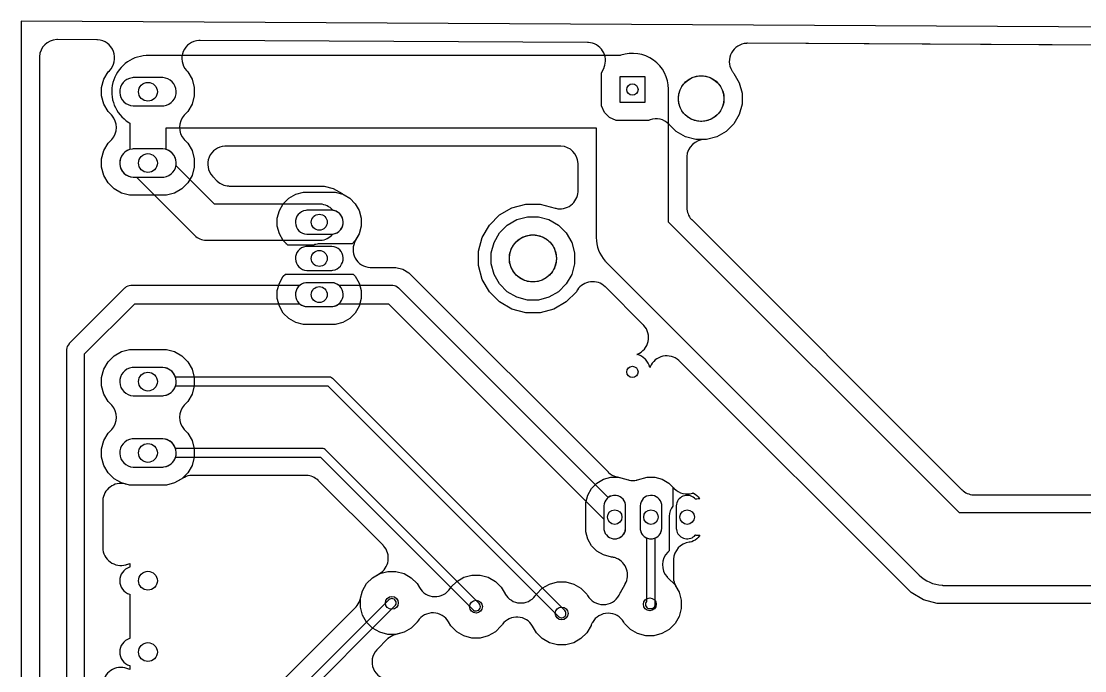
# Model space of a CAD drawing. Header units: millimetres. Extents: x 0 to 184, y -1 to 106.
# Drawn here: x 0 to 74.6, y 60.1 to 105.6 of the extents above; entities that cross this region are included whole.
import ezdxf

# ---------------------------------------------------------------- set-up
doc = ezdxf.new("R2010")
doc.units = ezdxf.units.MM

msp = doc.modelspace()

# ---------------------------------------------------------------- linework, layer by layer
at = {"layer": '16_copper'}
for points in [[(83.637, 103.896), (50.955, 104.073), (50.915, 104.072), (50.876, 104.071, 0.560258), (49.851, 102.163), (49.872, 102.13), (49.893, 102.096, 0.01926), (49.951, 102.016), (49.977, 101.986), (49.995, 101.964), (50.378, 101.3), (50.574, 100.57), (50.574, 99.814), (50.378, 99.084), (50.001, 98.43), (49.466, 97.895), (48.812, 97.518), (48.082, 97.322), (47.958, 97.322, 0.398264), (46.69, 96.122), (46.689, 96.1, 0.005348), (46.689, 96.073), (46.688, 96.052), (46.688, 92.576), (46.689, 92.558), (46.689, 92.539, 0.177209), (47.012, 91.729), (47.037, 91.703), (47.048, 91.691), (47.053, 91.685), (47.06, 91.678), (65.976, 72.762), (65.99, 72.749), (66.003, 72.736, 0.177209), (66.805, 72.392), (66.84, 72.391), (66.857, 72.39), (66.864, 72.39), (66.874, 72.39), (85.522, 72.39)], [(149.86, 71.12), (65.822, 71.12), (45.418, 91.524), (45.418, 100.827), (45.418, 100.838), (45.418, 100.848, 0.509548), (42.073, 103.236), (42.023, 103.218), (42.013, 103.215), (8.89, 103.215), (8.764, 103.211, 0.732915), (7.536, 98.525), (7.62, 98.476), (7.62, 96.621), (7.601, 96.616, 0.8391), (7.856, 94.68), (8.085, 94.68), (12.143, 90.622), (12.156, 90.609), (12.169, 90.596, 0.177209), (12.971, 90.252), (13.007, 90.251), (13.023, 90.25), (13.031, 90.25), (13.041, 90.25), (20.91, 90.25), (20.999, 90.253, 0.195357), (21.857, 90.674), (21.871, 90.691), (21.93, 90.701), (22, 90.72, 0.767327), (21.93, 92.339), (21.871, 92.35), (21.844, 92.38, 0.195357), (20.98, 92.788), (20.91, 92.79), (13.567, 92.79), (10.856, 95.5), (10.864, 95.541, 0.36397), (10.179, 96.616), (10.16, 96.621), (10.16, 98.135), (40.338, 98.135), (40.338, 90.472), (40.339, 90.44, 0.178596), (40.967, 88.798), (40.983, 88.781), (41.009, 88.752), (41.064, 88.695), (41.082, 88.676), (62.974, 66.784), (62.997, 66.762, 0.178595), (64.602, 66.046), (64.626, 66.045), (64.665, 66.042), (64.744, 66.041), (64.77, 66.04), (101.6, 66.04)], [(85.522, 64.77), (64.268, 64.77), (63.299, 65.03), (62.431, 65.531), (46.189, 81.773), (46.163, 81.797), (46.137, 81.822, 0.512438), (44.124, 81.376), (44.121, 81.368), (44.117, 81.36), (44.107, 81.333, 0.130287), (43.788, 81.901), (43.788, 81.901), (43.788, 81.901), (43.769, 81.919), (43.757, 81.931), (43.749, 81.939, 0.117961), (43.237, 82.233), (43.211, 82.241), (43.196, 82.244), (43.207, 82.249), (43.241, 82.262, 0.512438), (43.684, 84.276), (43.677, 84.283), (43.672, 84.288), (43.66, 84.3), (43.636, 84.326), (40.985, 86.977), (40.974, 86.987), (40.963, 86.998, 0.468913), (39.023, 86.773), (39.001, 86.736), (38.993, 86.723), (38.99, 86.719), (38.987, 86.714), (38.945, 86.641), (38.235, 85.931), (37.367, 85.43), (36.398, 85.17), (35.394, 85.17), (34.425, 85.43), (33.557, 85.931), (32.847, 86.641), (32.346, 87.509), (32.086, 88.478), (32.086, 89.482), (32.346, 90.451), (32.847, 91.319), (33.557, 92.029), (34.425, 92.53), (35.394, 92.79), (36.398, 92.79), (37.469, 92.503), (37.484, 92.499), (37.499, 92.495, 0.468914), (39.066, 93.66), (39.067, 93.703), (39.068, 93.719), (39.068, 93.723), (39.068, 93.73), (39.068, 95.595), (39.067, 95.622), (39.067, 95.649, 0.385926), (37.868, 96.863), (37.846, 96.863, 0.005348), (37.819, 96.864), (37.798, 96.865), (14.354, 96.865), (14.319, 96.863), (14.283, 96.863, 0.628681), (13.409, 94.747), (13.415, 94.74), (13.42, 94.734), (13.432, 94.722), (13.456, 94.697), (13.721, 94.432), (13.734, 94.419), (13.747, 94.406, 0.177209), (14.549, 94.062), (14.585, 94.061), (14.602, 94.06), (14.609, 94.06), (14.619, 94.06), (21.244, 94.06), (21.89, 93.887), (22.503, 93.533), (22.517, 93.522, 0.017541), (22.59, 93.471), (22.592, 93.469), (22.593, 93.468), (22.602, 93.463), (22.649, 93.434), (23.043, 93.207), (23.435, 92.814), (23.713, 92.334), (23.856, 91.798), (23.856, 91.242), (23.713, 90.706), (23.449, 90.25), (23.448, 90.247), (23.446, 90.244, 0.557556), (24.48, 88.347), (24.549, 88.345), (26.281, 88.345), (26.765, 88.215), (27.2, 87.964), (41.168, 73.996), (41.182, 73.983), (41.195, 73.97, 0.133401), (41.784, 73.656), (41.802, 73.652), (42.581, 73.443), (42.611, 73.437), (42.64, 73.429, 0.105623), (43.171, 73.427), (43.187, 73.431), (43.199, 73.433), (43.213, 73.437), (43.239, 73.443), (43.912, 73.624), (44.448, 73.624), (44.964, 73.486), (45.428, 73.218), (45.666, 72.979), (45.676, 72.971), (45.685, 72.961, 0.012274), (45.732, 72.918), (45.741, 72.911), (45.748, 72.905), (45.75, 72.902), (45.761, 72.89), (45.78, 72.867), (45.78, 72.867, 0.008465), (45.81, 72.836), (45.81, 72.836, 0.283643), (47.103, 72.511), (47.124, 72.518), (47.132, 72.521), (47.17, 72.505), (47.286, 72.439), (47.391, 72.357), (47.485, 72.263), (47.567, 72.158), (47.6, 72.1), (47.482, 72.1, 0.035091), (47.304, 72.088), (47.3, 72.087), (47.285, 72.104), (47.232, 72.157, 0.633243), (45.958, 71.629), (45.958, 70.031), (45.965, 69.956, 0.599377), (47.232, 69.503), (47.285, 69.556), (47.3, 69.574), (47.324, 69.57, 0.017541), (47.412, 69.562), (47.434, 69.561, 0.005348), (47.461, 69.561), (47.482, 69.56), (47.6, 69.56), (47.567, 69.502), (47.485, 69.397), (47.391, 69.303), (47.286, 69.221), (47.17, 69.155), (47.047, 69.104), (46.919, 69.069), (46.859, 69.062, 0.360829), (45.757, 67.872), (45.756, 67.859), (45.756, 67.849), (45.756, 67.833), (45.755, 67.802), (45.755, 66.604), (45.756, 66.573), (45.756, 66.543, 0.105623), (45.892, 66.03), (45.9, 66.015), (45.905, 66.005), (45.913, 65.992), (45.925, 65.969), (46.159, 65.563), (46.31, 65.001), (46.31, 64.419), (46.159, 63.857), (45.868, 63.353), (45.457, 62.942), (44.953, 62.651), (44.391, 62.5), (43.809, 62.5), (43.247, 62.651), (42.743, 62.942), (42.332, 63.353), (42.276, 63.45, 0.580777), (40.07, 63.438), (40.053, 63.407), (40.036, 63.375, 0.020632), (39.994, 63.277), (39.982, 63.244), (39.977, 63.23), (39.678, 62.713), (39.267, 62.302), (38.763, 62.011), (38.201, 61.86), (37.619, 61.86), (37.057, 62.011), (36.553, 62.302), (36.142, 62.713), (35.871, 63.182), (35.87, 63.184), (35.868, 63.187, 0.534785), (33.759, 63.314), (33.736, 63.28), (33.712, 63.246, 0.001262), (33.708, 63.241), (33.679, 63.194), (33.267, 62.782), (32.763, 62.491), (32.201, 62.34), (31.619, 62.34), (31.057, 62.491), (30.553, 62.782), (30.142, 63.193), (29.98, 63.474), (29.978, 63.476), (29.977, 63.479, 0.555871), (27.82, 63.538), (27.818, 63.536), (27.816, 63.533), (27.78, 63.474), (27.768, 63.453), (27.357, 63.042), (26.853, 62.751), (26.246, 62.588), (26.217, 62.579), (26.187, 62.571, 0.105623), (25.727, 62.307), (25.715, 62.296), (25.706, 62.288), (25.695, 62.277), (25.677, 62.259), (24.985, 61.568), (24.96, 61.542), (24.936, 61.516, 0.628681), (25.813, 59.402)], [(4.445, 53.603), (4.445, 82.287), (7.963, 85.805), (19.525, 85.805), (19.561, 85.774, 0.153915), (20.035, 85.602), (21.785, 85.602), (21.858, 85.608, 0.131652), (22.259, 85.774), (22.295, 85.805), (25.767, 85.805), (40.878, 70.694), (40.878, 70.031), (40.885, 69.956, 0.906347), (42.402, 70.031), (42.402, 71.629), (42.395, 71.704, 0.566493), (41.186, 72.205), (41.173, 72.195), (26.479, 86.889), (26.473, 86.894), (26.468, 86.9, 0.1754), (26.072, 87.074), (26.03, 87.075), (22.295, 87.075), (22.259, 87.106, 0.153915), (21.785, 87.278), (20.035, 87.278), (19.962, 87.272, 0.131652), (19.561, 87.106), (19.525, 87.075), (7.7, 87.075), (7.692, 87.075), (7.684, 87.075, 0.1754), (7.281, 86.918), (7.251, 86.889), (3.361, 82.999), (3.356, 82.993), (3.35, 82.988, 0.1754), (3.176, 82.592), (3.175, 82.55), (3.175, 53.34)], [(18.201, 59.238), (23.449, 64.487), (23.47, 64.509), (23.491, 64.531, 0.105623), (23.758, 64.989), (23.763, 65.005), (23.767, 65.016), (23.771, 65.031), (23.778, 65.056), (23.941, 65.663), (24.232, 66.167), (24.643, 66.578), (25.119, 66.853), (25.132, 66.861), (25.145, 66.869, 0.468914), (25.43, 68.8), (25.4, 68.832), (25.39, 68.843), (25.386, 68.846), (25.382, 68.851), (20.849, 73.384), (20.835, 73.397), (20.822, 73.41, 0.177209), (20.02, 73.754), (19.985, 73.755), (19.968, 73.756), (19.961, 73.756), (19.951, 73.756), (12.014, 73.756), (11.984, 73.755), (11.954, 73.755, 0.105623), (11.441, 73.619), (11.426, 73.611), (11.416, 73.606), (11.402, 73.598), (11.379, 73.586), (10.753, 73.224), (10.178, 73.07), (7.602, 73.07), (7.314, 73.147), (7.299, 73.151), (7.284, 73.155, 0.468914), (5.717, 71.99), (5.716, 71.947), (5.715, 71.932), (5.715, 71.927), (5.715, 71.921), (5.715, 68.709), (5.716, 68.691), (5.716, 68.672, 0.490488), (7.338, 67.489), (7.373, 67.5), (7.389, 67.505), (7.395, 67.507), (7.404, 67.51), (7.554, 67.562), (7.62, 67.577), (7.62, 67.315), (7.601, 67.31, 0.733231), (7.601, 65.419), (7.62, 65.414), (7.62, 62.311), (7.601, 62.306, 0.733231), (7.601, 60.415), (7.62, 60.41), (7.62, 60.148), (7.554, 60.163), (7.404, 60.215, 0.499397), (5.717, 59.086)], [(19.355, 57.734), (26.216, 64.594, 1), (25.784, 65.026), (18.834, 58.076)]]:
    msp.add_lwpolyline(points, format="xyb", dxfattribs=at)
for points in [[(21.858, 88.148, 0.91633), (21.785, 89.818), (20.035, 89.818), (19.962, 89.812, 0.91633), (20.035, 88.142), (21.785, 88.142)], [(37.933, 63.766, 0.641754), (38.126, 64.286), (21.861, 80.55), (21.852, 80.558), (21.843, 80.566, 0.144213), (21.686, 80.637), (21.676, 80.637, 0.015609), (21.657, 80.639), (21.645, 80.639), (10.824, 80.639), (10.797, 80.714, 0.291474), (9.924, 81.325), (7.856, 81.325), (7.77, 81.318, 0.916332), (7.856, 79.344), (9.924, 79.344), (10.01, 79.352, 0.289544), (10.824, 80.03), (21.519, 80.03), (37.694, 63.854), (37.727, 63.826, 0.144215), (37.889, 63.766)], [(31.933, 64.246, 0.641754), (32.126, 64.766), (21.345, 75.546), (21.336, 75.554), (21.327, 75.563, 0.144213), (21.17, 75.633), (21.159, 75.634, 0.015609), (21.14, 75.635), (21.129, 75.636), (10.824, 75.636), (10.797, 75.71, 0.291474), (9.924, 76.321), (7.856, 76.321), (7.77, 76.314, 0.916332), (7.856, 74.34), (9.924, 74.34), (10.01, 74.348, 0.289544), (10.824, 75.026), (21.003, 75.026), (31.694, 64.334), (31.727, 64.306, 0.144215), (31.889, 64.246)], [(44.181, 64.405), (44.181, 64.405, 0.374196), (44.482, 64.669), (44.485, 64.71), (44.485, 69.369), (44.506, 69.378, 0.276737), (44.942, 70.031), (44.942, 71.629), (44.935, 71.704, 0.906347), (43.418, 71.629), (43.418, 70.031), (43.425, 69.956, 0.250487), (43.854, 69.378), (43.875, 69.369), (43.875, 64.915), (43.869, 64.909, 0.547986), (44.017, 64.417), (44.059, 64.408), (44.1, 64.405), (44.18, 64.405)]]:
    msp.add_lwpolyline(points, format="xyb", close=True, dxfattribs=at)
at = {"layer": '1_copper'}
msp.add_lwpolyline([(85.15, 103.887), (50.955, 104.073), (50.915, 104.072), (50.876, 104.071, 0.560258), (49.851, 102.163), (49.872, 102.13), (49.893, 102.096, 0.01926), (49.951, 102.016), (49.977, 101.986), (49.995, 101.964), (50.378, 101.3), (50.574, 100.57), (50.574, 99.814), (50.378, 99.084), (50.001, 98.43), (49.466, 97.895), (48.812, 97.518), (48.082, 97.322), (47.326, 97.322), (46.596, 97.518), (45.942, 97.895), (45.433, 98.405), (45.432, 98.405), (45.432, 98.405, 0.288227), (44.113, 98.705), (44.049, 98.68), (44.02, 98.668), (41.736, 98.668), (41.27, 98.861), (40.912, 99.219), (40.719, 99.685), (40.719, 101.969), (40.889, 102.378), (40.891, 102.384), (40.893, 102.389, 0.512438), (39.792, 104.132), (39.722, 104.134), (12.543, 104.282), (12.504, 104.281), (12.465, 104.28, 0.628682), (11.591, 102.164), (11.595, 102.16), (11.598, 102.157), (11.608, 102.146), (11.638, 102.114), (11.69, 102.063), (11.987, 101.547), (12.141, 100.972), (12.141, 100.377), (11.987, 99.802), (11.69, 99.287), (11.474, 99.071), (11.455, 99.051), (11.436, 99.032, 0.385926), (11.426, 97.325), (11.44, 97.31, 0.005354), (11.459, 97.29), (11.474, 97.275), (11.69, 97.059), (11.987, 96.543), (12.141, 95.968), (12.141, 95.373), (11.987, 94.798), (11.69, 94.283), (11.269, 93.862), (10.753, 93.564), (10.178, 93.41), (7.602, 93.41), (7.027, 93.564), (6.511, 93.862), (6.09, 94.283), (5.793, 94.798), (5.639, 95.373), (5.639, 95.968), (5.793, 96.543), (6.09, 97.059), (6.306, 97.275), (6.325, 97.295), (6.344, 97.314, 0.385926), (6.354, 99.02), (6.34, 99.036, 0.005337), (6.321, 99.055), (6.306, 99.071), (6.09, 99.287), (5.793, 99.802), (5.639, 100.377), (5.639, 100.972), (5.793, 101.547), (6.09, 102.063), (6.181, 102.153, 0.64663), (5.359, 104.319), (5.345, 104.319), (5.335, 104.32), (5.319, 104.32), (5.29, 104.321), (2.547, 104.336), (2.516, 104.335), (2.486, 104.335, 0.385926), (1.272, 103.136), (1.271, 103.119), (1.271, 103.108), (1.271, 103.092), (1.27, 103.066), (1.27, 2.526)], format="xyb", dxfattribs=at)
for points in [[(10.01, 99.692, 0.916332), (9.924, 101.665), (7.856, 101.665), (7.77, 101.658, 0.916332), (7.856, 99.684), (9.924, 99.684)], [(10.01, 94.688, 0.916332), (9.924, 96.661), (7.856, 96.661), (7.77, 96.654, 0.916332), (7.856, 94.68), (9.924, 94.68)], [(18.693, 89.916, 0.010166), (18.655, 89.952), (18.631, 89.978), (18.62, 89.99), (18.615, 89.995), (18.608, 90.003), (18.385, 90.226), (18.107, 90.706), (17.964, 91.242), (17.964, 91.798), (18.107, 92.334), (18.385, 92.814), (18.777, 93.207), (19.258, 93.485), (19.794, 93.628), (22.026, 93.628), (22.562, 93.485), (23.043, 93.207), (23.435, 92.814), (23.713, 92.334), (23.856, 91.798), (23.856, 91.242), (23.713, 90.706), (23.435, 90.226), (23.212, 90.003), (23.206, 89.996), (20.91, 89.996), (20.83, 89.993, 0.078599), (20.522, 89.919), (20.515, 89.916)], [(21.858, 90.688, 0.91633), (21.785, 92.358), (20.035, 92.358), (19.962, 92.352, 0.91633), (20.035, 90.682), (21.785, 90.682)], [(21.858, 85.608, 0.91633), (21.785, 87.278), (20.035, 87.278), (19.962, 87.272, 0.91633), (20.035, 85.602), (21.785, 85.602)], [(7.602, 73.07), (7.027, 73.224), (6.511, 73.522), (6.09, 73.943), (5.793, 74.458), (5.639, 75.033), (5.639, 75.628), (5.793, 76.203), (6.09, 76.719), (6.306, 76.935), (6.325, 76.955), (6.344, 76.974, 0.385926), (6.354, 78.68), (6.34, 78.696, 0.005337), (6.321, 78.715), (6.306, 78.731), (6.09, 78.947), (5.793, 79.462), (5.639, 80.037), (5.639, 80.632), (5.793, 81.207), (6.09, 81.723), (6.511, 82.144), (7.027, 82.441), (7.602, 82.595), (10.178, 82.595), (10.753, 82.441), (11.269, 82.144), (11.69, 81.723), (11.987, 81.207), (12.141, 80.632), (12.141, 80.037), (11.987, 79.462), (11.69, 78.947), (11.474, 78.731), (11.455, 78.711), (11.436, 78.692, 0.385926), (11.426, 76.985), (11.44, 76.97, 0.005349), (11.459, 76.95), (11.474, 76.935), (11.69, 76.719), (11.987, 76.203), (12.141, 75.628), (12.141, 75.033), (11.987, 74.458), (11.69, 73.943), (11.269, 73.522), (10.753, 73.224), (10.178, 73.07)], [(10.01, 79.352, 0.916332), (9.924, 81.325), (7.856, 81.325), (7.77, 81.318, 0.916332), (7.856, 79.344), (9.924, 79.344)], [(10.01, 74.348, 0.916332), (9.924, 76.321), (7.856, 76.321), (7.77, 76.314, 0.916332), (7.856, 74.34), (9.924, 74.34)], [(37.619, 61.86), (37.057, 62.011), (36.553, 62.302), (36.142, 62.713), (35.871, 63.182), (35.87, 63.184), (35.868, 63.187, 0.534785), (33.759, 63.314), (33.736, 63.28), (33.712, 63.246, 0.001259), (33.708, 63.241), (33.679, 63.194), (33.267, 62.782), (32.763, 62.491), (32.201, 62.34), (31.619, 62.34), (31.057, 62.491), (30.553, 62.782), (30.142, 63.193), (29.98, 63.474), (29.978, 63.476), (29.977, 63.479, 0.555871), (27.82, 63.538), (27.818, 63.536), (27.816, 63.533), (27.78, 63.474), (27.768, 63.453), (27.357, 63.042), (26.853, 62.751), (26.291, 62.6), (25.709, 62.6), (25.147, 62.751), (24.643, 63.042), (24.232, 63.453), (23.941, 63.957), (23.79, 64.519), (23.79, 65.101), (23.941, 65.663), (24.232, 66.167), (24.643, 66.578), (25.147, 66.869), (25.709, 67.02), (26.291, 67.02), (26.853, 66.869), (27.357, 66.578), (27.768, 66.167), (27.93, 65.886), (27.932, 65.884), (27.933, 65.881, 0.555871), (30.09, 65.822), (30.092, 65.824), (30.094, 65.827), (30.13, 65.886), (30.142, 65.907), (30.553, 66.318), (31.057, 66.609), (31.619, 66.76), (32.201, 66.76), (32.763, 66.609), (33.267, 66.318), (33.678, 65.907), (33.949, 65.438), (33.95, 65.436), (33.952, 65.433, 0.534785), (36.061, 65.306), (36.084, 65.34), (36.108, 65.374, 0.001262), (36.112, 65.379), (36.141, 65.426), (36.553, 65.838), (37.057, 66.129), (37.619, 66.28), (38.201, 66.28), (38.763, 66.129), (39.267, 65.838), (39.678, 65.427), (39.734, 65.33, 0.580777), (41.94, 65.342), (41.957, 65.373), (41.974, 65.405, 0.020632), (42.016, 65.503), (42.028, 65.536), (42.033, 65.55), (42.369, 66.131), (42.37, 66.134), (42.372, 66.137, 0.44769), (41.77, 67.933), (41.732, 67.948), (41.693, 67.963, 0.053212), (41.427, 68.026), (41.4, 68.029), (40.856, 68.174), (40.392, 68.442), (40.014, 68.82), (39.746, 69.284), (39.608, 69.8), (39.608, 71.86), (39.746, 72.376), (40.014, 72.84), (40.392, 73.218), (40.856, 73.486), (41.372, 73.624), (41.908, 73.624), (42.581, 73.443), (42.611, 73.437), (42.64, 73.429, 0.105623), (43.171, 73.427), (43.187, 73.431), (43.199, 73.433), (43.213, 73.437), (43.239, 73.443), (43.912, 73.624), (44.448, 73.624), (44.964, 73.486), (45.428, 73.218), (45.666, 72.979), (45.676, 72.971), (45.685, 72.961), (45.708, 72.94), (45.72, 72.929), (45.72, 71.613), (45.716, 71.607, 0.152163), (45.452, 70.9), (45.451, 70.878, 0.005348), (45.451, 70.851), (45.45, 70.83), (45.45, 68.464), (45.358, 68.373, 0.398265), (45.311, 66.627), (45.325, 66.612, 0.005349), (45.344, 66.592), (45.358, 66.577), (45.868, 66.067), (46.159, 65.563), (46.31, 65.001), (46.31, 64.419), (46.159, 63.857), (45.868, 63.353), (45.457, 62.942), (44.953, 62.651), (44.391, 62.5), (43.809, 62.5), (43.247, 62.651), (42.743, 62.942), (42.332, 63.353), (42.276, 63.45, 0.580777), (40.07, 63.438), (40.053, 63.407), (40.036, 63.375, 0.020632), (39.994, 63.277), (39.982, 63.244), (39.977, 63.23), (39.678, 62.713), (39.267, 62.302), (38.763, 62.011), (38.201, 61.86)], [(41.752, 69.313, 0.357806), (42.402, 70.031), (42.402, 71.629), (42.395, 71.704, 0.906347), (40.878, 71.629), (40.878, 70.031), (40.885, 69.956, 0.385742), (41.677, 69.306)], [(44.292, 69.313, 0.357806), (44.942, 70.031), (44.942, 71.629), (44.935, 71.704, 0.906347), (43.418, 71.629), (43.418, 70.031), (43.425, 69.956, 0.385742), (44.217, 69.306)]]:
    msp.add_lwpolyline(points, format="xyb", close=True, dxfattribs=at)
for points in [[(43.767, 101.716), (41.989, 101.716), (41.989, 99.938), (43.767, 99.938)], [(35.511, 86.059), (34.769, 86.258), (34.102, 86.643), (33.559, 87.186), (33.174, 87.853), (32.975, 88.595), (32.975, 89.365), (33.174, 90.107), (33.559, 90.774), (34.102, 91.317), (34.769, 91.702), (35.511, 91.901), (36.281, 91.901), (37.023, 91.702), (37.69, 91.317), (38.233, 90.774), (38.618, 90.107), (38.817, 89.365), (38.817, 88.595), (38.618, 87.853), (38.233, 87.186), (37.69, 86.643), (37.023, 86.258), (36.281, 86.059)], [(19.794, 84.332), (19.258, 84.475), (18.777, 84.753), (18.385, 85.146), (18.107, 85.626), (17.964, 86.162), (17.964, 86.718), (18.107, 87.254), (18.385, 87.734), (18.534, 87.884), (23.286, 87.884), (23.435, 87.734), (23.713, 87.254), (23.856, 86.718), (23.856, 86.162), (23.713, 85.626), (23.435, 85.146), (23.043, 84.753), (22.562, 84.475), (22.026, 84.332)]]:
    msp.add_lwpolyline(points, close=True, dxfattribs=at)
at = {"layer": 'drills_NPTH'}
for centre, radius in [((47.704, 100.192), 1.6), ((35.896, 88.98), 1.651)]:
    msp.add_circle(centre, radius, dxfattribs=at)
at = {"layer": 'drills_PTH'}
for centre, radius in [((8.89, 100.675), 0.66), ((42.878, 100.827), 0.4), ((8.89, 95.671), 0.66), ((20.91, 91.52), 0.559), ((20.91, 88.98), 0.559), ((20.91, 86.44), 0.559), ((42.878, 81.015), 0.4), ((8.89, 80.335), 0.66), ((8.89, 75.331), 0.66), ((41.64, 70.83), 0.508), ((44.18, 70.83), 0.508), ((46.72, 70.83), 0.508), ((8.89, 66.365), 0.66), ((26, 64.81), 0.45), ((31.91, 64.55), 0.45), ((44.1, 64.71), 0.45), ((37.91, 64.07), 0.45), ((8.89, 61.361), 0.66)]:
    msp.add_circle(centre, radius, dxfattribs=at)
at = {"layer": 'holes'}
for points in [[(49.304, 100.14), (49.297, 100.035), (49.283, 99.931), (49.263, 99.828), (49.236, 99.727), (49.202, 99.628), (49.162, 99.531), (49.116, 99.437), (49.063, 99.347), (49.005, 99.26), (48.941, 99.176), (48.872, 99.098), (48.798, 99.024), (48.72, 98.955), (48.636, 98.891), (48.549, 98.833), (48.459, 98.78), (48.365, 98.734), (48.268, 98.694), (48.169, 98.66), (48.068, 98.633), (47.965, 98.613), (47.861, 98.599), (47.756, 98.592), (47.652, 98.592), (47.547, 98.599), (47.443, 98.613), (47.34, 98.633), (47.239, 98.66), (47.14, 98.694), (47.043, 98.734), (46.949, 98.78), (46.859, 98.833), (46.772, 98.891), (46.688, 98.955), (46.61, 99.024), (46.536, 99.098), (46.467, 99.176), (46.403, 99.26), (46.345, 99.347), (46.292, 99.437), (46.246, 99.531), (46.206, 99.628), (46.172, 99.727), (46.145, 99.828), (46.125, 99.931), (46.111, 100.035), (46.104, 100.14), (46.104, 100.244), (46.111, 100.349), (46.125, 100.453), (46.145, 100.556), (46.172, 100.657), (46.206, 100.756), (46.246, 100.853), (46.292, 100.947), (46.345, 101.037), (46.403, 101.124), (46.467, 101.208), (46.536, 101.286), (46.61, 101.36), (46.688, 101.429), (46.772, 101.493), (46.859, 101.551), (46.949, 101.604), (47.043, 101.65), (47.14, 101.69), (47.239, 101.724), (47.34, 101.751), (47.443, 101.771), (47.547, 101.785), (47.652, 101.792), (47.756, 101.792), (47.861, 101.785), (47.965, 101.771), (48.068, 101.751), (48.169, 101.724), (48.268, 101.69), (48.365, 101.65), (48.459, 101.604), (48.549, 101.551), (48.636, 101.493), (48.72, 101.429), (48.798, 101.36), (48.872, 101.286), (48.941, 101.208), (49.005, 101.124), (49.063, 101.037), (49.116, 100.947), (49.162, 100.853), (49.202, 100.756), (49.236, 100.657), (49.263, 100.556), (49.283, 100.453), (49.297, 100.349), (49.304, 100.244), (49.304, 100.14)], [(35.842, 87.329), (35.734, 87.336), (35.627, 87.35), (35.521, 87.371), (35.416, 87.399), (35.314, 87.434), (35.214, 87.475), (35.117, 87.523), (35.024, 87.577), (34.934, 87.637), (34.848, 87.703), (34.767, 87.774), (34.69, 87.851), (34.619, 87.932), (34.553, 88.018), (34.493, 88.108), (34.439, 88.201), (34.391, 88.298), (34.35, 88.398), (34.315, 88.5), (34.287, 88.605), (34.266, 88.711), (34.252, 88.818), (34.245, 88.926), (34.245, 89.034), (34.252, 89.142), (34.266, 89.249), (34.287, 89.355), (34.315, 89.46), (34.35, 89.562), (34.391, 89.662), (34.439, 89.759), (34.493, 89.852), (34.553, 89.942), (34.619, 90.028), (34.69, 90.109), (34.767, 90.186), (34.848, 90.257), (34.934, 90.323), (35.024, 90.383), (35.117, 90.437), (35.214, 90.485), (35.314, 90.526), (35.416, 90.561), (35.521, 90.589), (35.627, 90.61), (35.734, 90.624), (35.842, 90.631), (35.95, 90.631), (36.058, 90.624), (36.165, 90.61), (36.271, 90.589), (36.376, 90.561), (36.478, 90.526), (36.578, 90.485), (36.675, 90.437), (36.768, 90.383), (36.858, 90.323), (36.944, 90.257), (37.025, 90.186), (37.102, 90.109), (37.173, 90.028), (37.239, 89.942), (37.299, 89.852), (37.353, 89.759), (37.401, 89.662), (37.442, 89.562), (37.477, 89.46), (37.505, 89.355), (37.526, 89.249), (37.54, 89.142), (37.547, 89.034), (37.547, 88.926), (37.54, 88.818), (37.526, 88.711), (37.505, 88.605), (37.477, 88.5), (37.442, 88.398), (37.401, 88.298), (37.353, 88.201), (37.299, 88.108), (37.239, 88.018), (37.173, 87.932), (37.102, 87.851), (37.025, 87.774), (36.944, 87.703), (36.858, 87.637), (36.768, 87.577), (36.675, 87.523), (36.578, 87.475), (36.478, 87.434), (36.376, 87.399), (36.271, 87.371), (36.165, 87.35), (36.058, 87.336), (35.95, 87.329), (35.842, 87.329)]]:
    msp.add_lwpolyline(points, close=True, dxfattribs=at)
at = {"layer": 'outline'}
msp.add_lwpolyline([(0, 0), (184.1, -1), (184.1, 104.62), (0, 105.62), (0, 0)], close=True, dxfattribs=at)

doc.saveas('drawing.dxf')
